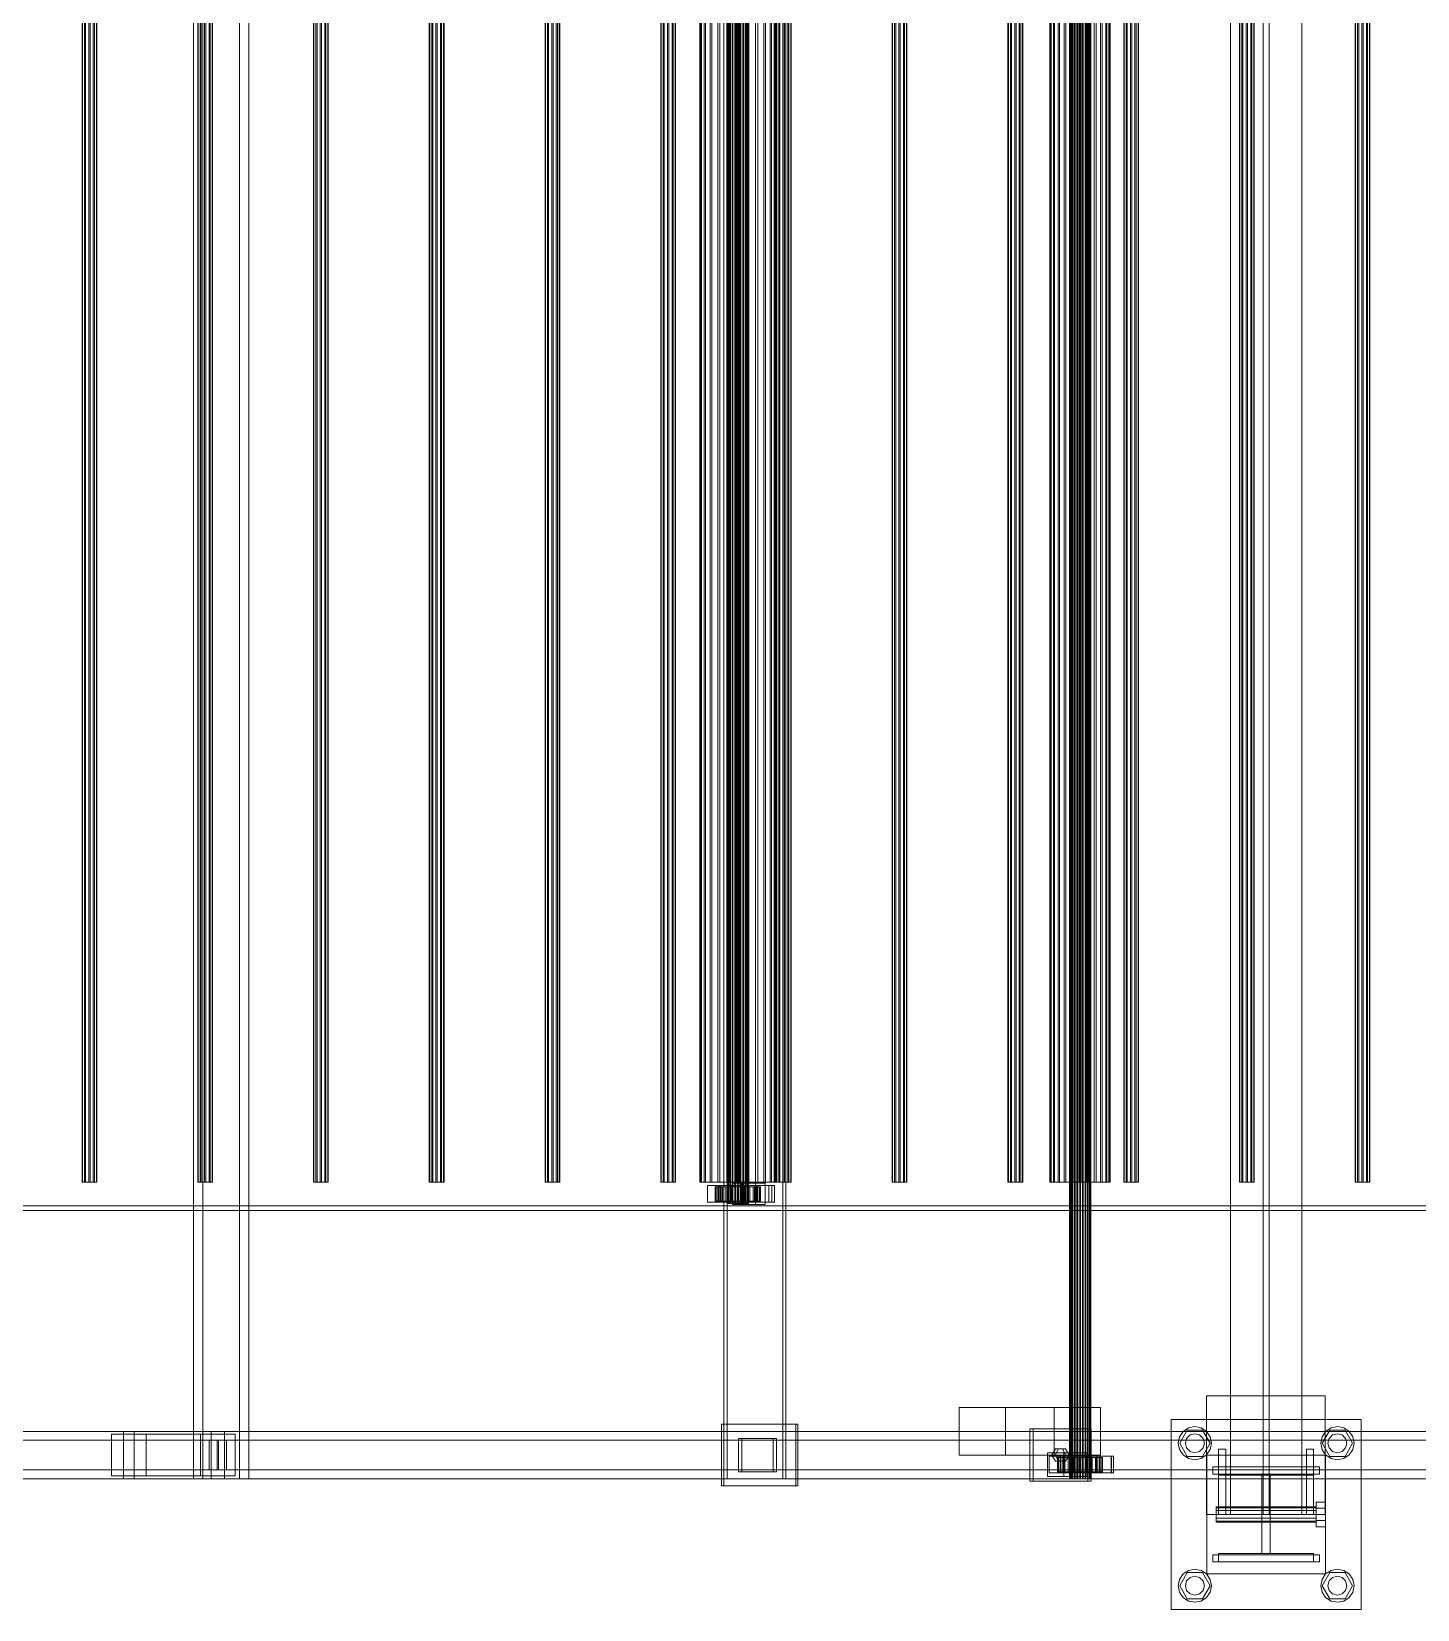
# Model space of a CAD drawing. Header units: millimetres. Extents: x -1970 to 59977, y -65068 to 6837.
# Drawn here: x 36721 to 37888, y -19610 to -18281 of the extents above; entities that cross this region are included whole.
import ezdxf

# ---------------------------------------------------------------- set-up
doc = ezdxf.new("R2010")
doc.units = ezdxf.units.MM
doc.layers.add('superior_C03', color=7, linetype='Continuous', lineweight=0)

msp = doc.modelspace()

# ---------------------------------------------------------------- linework, layer by layer
at = {"layer": 'superior_C03'}
for p, q in [((37730.943, -16470), (37730.943, -19530)), ((37758.443, -16470), (37758.443, -19530)), ((37763.443, -19530), (37763.443, -16470)), ((37790.943, -19530), (37790.943, -16470)), ((36857.705, -16500), (36857.705, -19500)), ((36865.565, -19500), (36865.565, -16500)), ((36896.684, -19500), (36896.684, -16500)), ((36904.544, -16500), (36904.544, -19500)), ((37304.403, -16500), (37304.403, -19500)), ((37307.098, -19500), (37307.098, -16500)), ((37353.905, -19500), (37353.905, -16500)), ((37356.6, -16500), (37356.6, -19500)), ((37595.304, -19500), (37595.304, -16500)), ((37595.528, -19500), (37595.528, -16500)), ((37595.693, -19500), (37595.693, -16500)), ((37596.35, -19500), (37596.35, -16500)), ((37596.668, -19500), (37596.668, -16500)), ((37597.714, -19500), (37597.714, -16500)), ((37598.163, -19500), (37598.163, -16500)), ((37599.526, -19500), (37599.526, -16500)), ((37600.076, -19500), (37600.076, -16500)), ((37601.664, -19500), (37601.664, -16500)), ((37602.277, -19500), (37602.277, -16500)), ((37603.981, -19500), (37603.981, -16500)), ((37604.616, -19500), (37604.616, -16500)), ((37606.32, -19500), (37606.32, -16500)), ((37606.933, -19500), (37606.933, -16500)), ((37608.521, -19500), (37608.521, -16500)), ((37609.071, -19500), (37609.071, -16500)), ((37610.434, -19500), (37610.434, -16500)), ((37610.883, -19500), (37610.883, -16500)), ((37611.929, -19500), (37611.929, -16500)), ((37612.247, -19500), (37612.247, -16500)), ((37612.904, -19500), (37612.904, -16500)), ((37613.069, -16500), (37613.069, -19500)), ((37613.293, -19500), (37613.293, -16500)), ((37307.134, -19268), (37307.134, -16732)), ((37307.358, -19268), (37307.358, -16732)), ((37307.523, -19268), (37307.523, -16732)), ((37308.18, -19268), (37308.18, -16732)), ((37308.498, -19268), (37308.498, -16732)), ((37309.544, -19268), (37309.544, -16732)), ((37309.993, -19268), (37309.993, -16732)), ((37311.356, -19268), (37311.356, -16732)), ((37311.906, -19268), (37311.906, -16732)), ((37313.494, -19268), (37313.494, -16732)), ((37314.107, -19268), (37314.107, -16732)), ((37315.811, -19268), (37315.811, -16732)), ((37316.446, -19268), (37316.446, -16732)), ((37318.15, -19268), (37318.15, -16732)), ((37318.763, -19268), (37318.763, -16732)), ((37320.351, -19268), (37320.351, -16732)), ((37320.901, -19268), (37320.901, -16732)), ((37322.264, -19268), (37322.264, -16732)), ((37322.713, -19268), (37322.713, -16732)), ((37323.759, -19268), (37323.759, -16732)), ((37324.077, -19268), (37324.077, -16732)), ((37324.734, -19268), (37324.734, -16732)), ((37324.899, -16732), (37324.899, -19268)), ((37325.123, -19268), (37325.123, -16732)), ((36764.03, -16750), (36764.03, -19250)), ((36764.373, -16750), (36764.373, -19250)), ((36766.05, -16750), (36766.05, -19250)), ((36766.949, -16750), (36766.949, -19250)), ((36769.662, -16750), (36769.662, -19250)), ((36770.773, -16750), (36770.773, -19250)), ((36773.486, -16750), (36773.486, -19250)), ((36774.385, -16750), (36774.385, -19250)), ((36776.062, -16750), (36776.062, -19250)), ((36776.405, -19250), (36776.405, -16750)), ((36861.475, -16750), (36861.475, -19250)), ((36861.819, -16750), (36861.819, -19250)), ((36863.495, -16750), (36863.495, -19250)), ((36864.395, -16750), (36864.395, -19250)), ((36867.107, -16750), (36867.107, -19250)), ((36868.219, -16750), (36868.219, -19250)), ((36870.932, -16750), (36870.932, -19250)), ((36871.831, -16750), (36871.831, -19250)), ((36873.507, -16750), (36873.507, -19250)), ((36873.851, -19250), (36873.851, -16750)), ((36958.921, -16750), (36958.921, -19250)), ((36959.265, -16750), (36959.265, -19250)), ((36960.941, -16750), (36960.941, -19250)), ((36961.84, -16750), (36961.84, -19250)), ((36964.553, -16750), (36964.553, -19250)), ((36965.665, -16750), (36965.665, -19250)), ((36968.377, -16750), (36968.377, -19250)), ((36969.277, -16750), (36969.277, -19250)), ((36970.953, -16750), (36970.953, -19250)), ((36971.297, -19250), (36971.297, -16750)), ((37056.367, -16750), (37056.367, -19250)), ((37056.71, -16750), (37056.71, -19250)), ((37058.387, -16750), (37058.387, -19250)), ((37059.286, -16750), (37059.286, -19250)), ((37061.999, -16750), (37061.999, -19250)), ((37063.11, -16750), (37063.11, -19250)), ((37065.823, -16750), (37065.823, -19250)), ((37066.722, -16750), (37066.722, -19250)), ((37068.399, -16750), (37068.399, -19250)), ((37068.742, -19250), (37068.742, -16750)), ((37153.812, -16750), (37153.812, -19250)), ((37154.156, -16750), (37154.156, -19250)), ((37155.832, -16750), (37155.832, -19250)), ((37156.732, -16750), (37156.732, -19250)), ((37159.444, -16750), (37159.444, -19250)), ((37160.556, -16750), (37160.556, -19250)), ((37163.268, -16750), (37163.268, -19250)), ((37164.168, -16750), (37164.168, -19250)), ((37165.844, -16750), (37165.844, -19250)), ((37166.188, -19250), (37166.188, -16750)), ((37251.258, -16750), (37251.258, -19250)), ((37251.601, -16750), (37251.601, -19250)), ((37253.278, -16750), (37253.278, -19250)), ((37254.177, -16750), (37254.177, -19250)), ((37256.89, -16750), (37256.89, -19250)), ((37258.002, -16750), (37258.002, -19250)), ((37260.714, -16750), (37260.714, -19250)), ((37261.614, -16750), (37261.614, -19250)), ((37263.29, -16750), (37263.29, -19250)), ((37263.634, -19250), (37263.634, -16750)), ((37284.148, -19250), (37284.148, -16750)), ((37284.946, -19250), (37284.946, -16750)), ((37285.53, -19250), (37285.53, -16750)), ((37287.868, -19250), (37287.868, -16750)), ((37288.998, -19250), (37288.998, -16750)), ((37292.717, -19250), (37292.717, -16750)), ((37294.314, -19250), (37294.314, -16750)), ((37299.161, -19250), (37299.161, -16750)), ((37301.116, -19250), (37301.116, -16750)), ((37306.761, -19250), (37306.761, -16750)), ((37308.942, -19250), (37308.942, -16750)), ((37314.999, -19250), (37314.999, -16750)), ((37317.258, -19250), (37317.258, -16750)), ((37323.315, -19250), (37323.315, -16750)), ((37325.496, -19250), (37325.496, -16750)), ((37331.141, -19250), (37331.141, -16750)), ((37333.096, -19250), (37333.096, -16750)), ((37337.943, -19250), (37337.943, -16750)), ((37339.54, -19250), (37339.54, -16750)), ((37343.26, -19250), (37343.26, -16750)), ((37344.389, -19250), (37344.389, -16750)), ((37346.727, -19250), (37346.727, -16750)), ((37347.311, -16750), (37347.311, -19250)), ((37348.109, -19250), (37348.109, -16750)), ((37348.704, -16750), (37348.704, -19250)), ((37349.047, -16750), (37349.047, -19250)), ((37350.724, -16750), (37350.724, -19250)), ((37351.623, -16750), (37351.623, -19250)), ((37354.336, -16750), (37354.336, -19250)), ((37355.447, -16750), (37355.447, -19250)), ((37358.16, -16750), (37358.16, -19250)), ((37359.059, -16750), (37359.059, -19250)), ((37360.736, -16750), (37360.736, -19250)), ((37361.079, -19250), (37361.079, -16750)), ((37446.149, -16750), (37446.149, -19250)), ((37446.493, -16750), (37446.493, -19250)), ((37448.169, -16750), (37448.169, -19250)), ((37449.069, -16750), (37449.069, -19250)), ((37451.781, -16750), (37451.781, -19250)), ((37452.893, -16750), (37452.893, -19250)), ((37455.605, -16750), (37455.605, -19250)), ((37456.505, -16750), (37456.505, -19250)), ((37458.181, -16750), (37458.181, -19250)), ((37458.525, -19250), (37458.525, -16750)), ((37543.595, -16750), (37543.595, -19250)), ((37543.938, -16750), (37543.938, -19250)), ((37545.615, -16750), (37545.615, -19250)), ((37546.514, -16750), (37546.514, -19250)), ((37549.227, -16750), (37549.227, -19250)), ((37550.339, -16750), (37550.339, -19250)), ((37553.051, -16750), (37553.051, -19250)), ((37553.951, -16750), (37553.951, -19250)), ((37555.627, -16750), (37555.627, -19250)), ((37555.97, -19250), (37555.97, -16750)), ((37578.914, -19250), (37578.914, -16750)), ((37579.547, -19250), (37579.547, -16750)), ((37580.011, -19250), (37580.011, -16750)), ((37581.867, -19250), (37581.867, -16750)), ((37582.763, -19250), (37582.763, -16750)), ((37585.716, -19250), (37585.716, -16750)), ((37586.983, -19250), (37586.983, -16750)), ((37590.83, -19250), (37590.83, -16750)), ((37592.383, -19250), (37592.383, -16750)), ((37596.863, -19250), (37596.863, -16750)), ((37598.594, -19250), (37598.594, -16750)), ((37603.402, -19250), (37603.402, -16750)), ((37605.195, -19250), (37605.195, -16750)), ((37610.003, -19250), (37610.003, -16750)), ((37611.734, -19250), (37611.734, -16750)), ((37616.215, -19250), (37616.215, -16750)), ((37617.767, -19250), (37617.767, -16750)), ((37621.614, -19250), (37621.614, -16750)), ((37622.882, -19250), (37622.882, -16750)), ((37625.834, -19250), (37625.834, -16750)), ((37626.73, -19250), (37626.73, -16750)), ((37628.586, -19250), (37628.586, -16750)), ((37629.05, -16750), (37629.05, -19250)), ((37629.683, -19250), (37629.683, -16750)), ((37641.041, -16750), (37641.041, -19250)), ((37641.384, -16750), (37641.384, -19250)), ((37643.061, -16750), (37643.061, -19250)), ((37643.96, -16750), (37643.96, -19250)), ((37646.672, -16750), (37646.672, -19250)), ((37647.784, -16750), (37647.784, -19250)), ((37650.497, -16750), (37650.497, -19250)), ((37651.396, -16750), (37651.396, -19250)), ((37653.073, -16750), (37653.073, -19250)), ((37653.416, -19250), (37653.416, -16750)), ((37738.486, -16750), (37738.486, -19250)), ((37738.83, -16750), (37738.83, -19250)), ((37740.506, -16750), (37740.506, -19250)), ((37741.406, -16750), (37741.406, -19250)), ((37744.118, -16750), (37744.118, -19250)), ((37745.23, -16750), (37745.23, -19250)), ((37747.942, -16750), (37747.942, -19250)), ((37748.842, -16750), (37748.842, -19250)), ((37750.518, -16750), (37750.518, -19250)), ((37750.862, -19250), (37750.862, -16750)), ((37835.932, -16750), (37835.932, -19250)), ((37836.275, -16750), (37836.275, -19250)), ((37837.952, -16750), (37837.952, -19250)), ((37838.851, -16750), (37838.851, -19250)), ((37841.564, -16750), (37841.564, -19250)), ((37842.676, -16750), (37842.676, -19250)), ((37845.388, -16750), (37845.388, -19250)), ((37846.287, -16750), (37846.287, -19250)), ((37847.964, -16750), (37847.964, -19250)), ((37848.307, -19250), (37848.307, -16750)), ((36764.373, -19250), (36764.03, -19250)), ((36764.03, -19250), (36766.05, -19250)), ((36766.949, -19250), (36764.373, -19250)), ((36766.05, -19250), (36769.662, -19250)), ((36770.773, -19250), (36766.949, -19250)), ((36769.662, -19250), (36773.486, -19250)), ((36774.385, -19250), (36770.773, -19250)), ((36773.486, -19250), (36776.062, -19250)), ((36776.405, -19250), (36774.385, -19250)), ((36776.062, -19250), (36776.405, -19250)), ((36861.819, -19250), (36861.475, -19250)), ((36861.475, -19250), (36863.495, -19250)), ((36864.395, -19250), (36861.819, -19250)), ((36863.495, -19250), (36867.107, -19250)), ((36868.219, -19250), (36864.395, -19250)), ((36867.107, -19250), (36870.932, -19250)), ((36871.831, -19250), (36868.219, -19250)), ((36870.932, -19250), (36873.507, -19250)), ((36873.851, -19250), (36871.831, -19250)), ((36873.507, -19250), (36873.851, -19250)), ((36959.265, -19250), (36958.921, -19250)), ((36958.921, -19250), (36960.941, -19250)), ((36961.84, -19250), (36959.265, -19250)), ((36960.941, -19250), (36964.553, -19250)), ((36965.665, -19250), (36961.84, -19250)), ((36964.553, -19250), (36968.377, -19250)), ((36969.277, -19250), (36965.665, -19250)), ((36968.377, -19250), (36970.953, -19250)), ((36971.297, -19250), (36969.277, -19250)), ((36970.953, -19250), (36971.297, -19250)), ((37056.71, -19250), (37056.367, -19250)), ((37056.367, -19250), (37058.387, -19250)), ((37059.286, -19250), (37056.71, -19250)), ((37058.387, -19250), (37061.999, -19250)), ((37063.11, -19250), (37059.286, -19250)), ((37061.999, -19250), (37065.823, -19250)), ((37066.722, -19250), (37063.11, -19250)), ((37065.823, -19250), (37068.399, -19250)), ((37068.742, -19250), (37066.722, -19250)), ((37068.399, -19250), (37068.742, -19250)), ((37154.156, -19250), (37153.812, -19250)), ((37153.812, -19250), (37155.832, -19250)), ((37156.732, -19250), (37154.156, -19250)), ((37155.832, -19250), (37159.444, -19250)), ((37160.556, -19250), (37156.732, -19250)), ((37159.444, -19250), (37163.268, -19250)), ((37164.168, -19250), (37160.556, -19250)), ((37163.268, -19250), (37165.844, -19250)), ((37166.188, -19250), (37164.168, -19250)), ((37165.844, -19250), (37166.188, -19250)), ((37251.601, -19250), (37251.258, -19250)), ((37251.258, -19250), (37253.278, -19250)), ((37254.177, -19250), (37251.601, -19250)), ((37253.278, -19250), (37256.89, -19250)), ((37258.002, -19250), (37254.177, -19250)), ((37256.89, -19250), (37260.714, -19250)), ((37261.614, -19250), (37258.002, -19250)), ((37260.714, -19250), (37263.29, -19250)), ((37263.634, -19250), (37261.614, -19250)), ((37263.29, -19250), (37263.634, -19250)), ((37284.946, -19250), (37284.148, -19250)), ((37284.148, -19250), (37285.53, -19250)), ((37287.868, -19250), (37284.946, -19250)), ((37285.53, -19250), (37288.998, -19250)), ((37292.717, -19250), (37287.868, -19250)), ((37288.998, -19250), (37294.314, -19250)), ((37300.244, -19253), (37290.5, -19253)), ((37290.5, -19253), (37290.5, -19267)), ((37301.279, -19253), (37290.5, -19253)), ((37299.161, -19250), (37292.717, -19250)), ((37294.314, -19250), (37301.116, -19250)), ((37297.961, -19254), (37297.14, -19254)), ((37297.14, -19254), (37307.134, -19254)), ((37297.14, -19266), (37297.14, -19254)), ((37297.14, -19254), (37297.614, -19254)), ((37297.614, -19254), (37307.358, -19254)), ((37297.614, -19266), (37297.614, -19254)), ((37297.614, -19254), (37299.349, -19254)), ((37344.681, -19253), (37297.907, -19253)), ((37297.907, -19253), (37297.907, -19267)), ((37300.153, -19253), (37297.907, -19253)), ((37300.019, -19254), (37297.961, -19254)), ((37297.961, -19254), (37307.523, -19254)), ((37297.961, -19266), (37297.961, -19254)), ((37306.761, -19250), (37299.161, -19250)), ((37299.349, -19254), (37308.18, -19254)), ((37299.349, -19266), (37299.349, -19254)), ((37299.349, -19254), (37302.228, -19254)), ((37303.176, -19254), (37300.019, -19254)), ((37300.019, -19254), (37308.498, -19254)), ((37300.019, -19266), (37300.019, -19254)), ((37300.153, -19267), (37300.153, -19253)), ((37300.153, -19253), (37346.926, -19253)), ((37300.244, -19267), (37300.244, -19253)), ((37300.244, -19253), (37311.024, -19253)), ((37301.116, -19250), (37308.942, -19250)), ((37301.279, -19267), (37301.279, -19253)), ((37301.279, -19253), (37311.024, -19253)), ((37302.228, -19254), (37309.544, -19254)), ((37302.228, -19266), (37302.228, -19254)), ((37302.228, -19254), (37306.054, -19254)), ((37307.215, -19254), (37303.176, -19254)), ((37303.176, -19254), (37309.993, -19254)), ((37303.176, -19266), (37303.176, -19254)), ((37306.054, -19254), (37311.356, -19254)), ((37306.054, -19266), (37306.054, -19254)), ((37306.054, -19254), (37310.566, -19254)), ((37314.999, -19250), (37306.761, -19250)), ((37307.134, -19254), (37307.523, -19254)), ((37307.134, -19254), (37307.134, -19266)), ((37307.358, -19254), (37307.134, -19254)), ((37311.862, -19254), (37307.215, -19254)), ((37307.215, -19254), (37311.906, -19254)), ((37307.215, -19266), (37307.215, -19254)), ((37307.358, -19254), (37307.358, -19266)), ((37308.18, -19254), (37307.358, -19254)), ((37307.523, -19254), (37308.498, -19254)), ((37307.523, -19254), (37307.523, -19266)), ((37308.18, -19254), (37308.18, -19266)), ((37309.544, -19254), (37308.18, -19254)), ((37308.498, -19254), (37309.993, -19254)), ((37308.498, -19254), (37308.498, -19266)), ((37308.942, -19250), (37317.258, -19250)), ((37309.544, -19254), (37309.544, -19266)), ((37311.356, -19254), (37309.544, -19254)), ((37309.993, -19254), (37311.906, -19254)), ((37309.993, -19254), (37309.993, -19266)), ((37310.566, -19254), (37313.494, -19254)), ((37310.566, -19266), (37310.566, -19254)), ((37310.566, -19254), (37315.458, -19254)), ((37311.024, -19253), (37311.024, -19267)), ((37311.356, -19254), (37311.356, -19266)), ((37313.494, -19254), (37311.356, -19254)), ((37331.038, -19251), (37311.549, -19251)), ((37311.549, -19251), (37311.549, -19269)), ((37319.634, -19251), (37311.549, -19251)), ((37316.799, -19254), (37311.862, -19254)), ((37311.862, -19254), (37314.107, -19254)), ((37311.862, -19266), (37311.862, -19254)), ((37311.906, -19254), (37314.107, -19254)), ((37311.906, -19254), (37311.906, -19266)), ((37313.494, -19254), (37313.494, -19266)), ((37315.811, -19254), (37313.494, -19254)), ((37314.107, -19254), (37316.446, -19254)), ((37314.107, -19254), (37314.107, -19266)), ((37323.315, -19250), (37314.999, -19250)), ((37315.458, -19254), (37315.811, -19254)), ((37315.458, -19266), (37315.458, -19254)), ((37315.458, -19254), (37320.395, -19254)), ((37315.811, -19254), (37315.811, -19266)), ((37318.15, -19254), (37315.811, -19254)), ((37316.799, -19254), (37316.446, -19254)), ((37316.446, -19254), (37318.763, -19254)), ((37316.446, -19254), (37316.446, -19266)), ((37321.691, -19254), (37316.799, -19254)), ((37316.799, -19266), (37316.799, -19254)), ((37317.258, -19250), (37325.496, -19250)), ((37320.395, -19254), (37318.15, -19254)), ((37318.15, -19254), (37318.15, -19266)), ((37320.351, -19254), (37318.15, -19254)), ((37321.691, -19254), (37318.763, -19254)), ((37318.763, -19254), (37320.901, -19254)), ((37318.763, -19254), (37318.763, -19266)), ((37319.634, -19269), (37319.634, -19251)), ((37319.634, -19251), (37339.123, -19251)), ((37325.042, -19254), (37320.351, -19254)), ((37320.351, -19254), (37320.351, -19266)), ((37322.264, -19254), (37320.351, -19254)), ((37320.395, -19266), (37320.395, -19254)), ((37320.395, -19254), (37325.042, -19254)), ((37326.203, -19254), (37320.901, -19254)), ((37320.901, -19254), (37322.713, -19254)), ((37320.901, -19254), (37320.901, -19266)), ((37331.427, -19253), (37321.682, -19253)), ((37321.682, -19253), (37321.682, -19267)), ((37332.462, -19253), (37321.682, -19253)), ((37326.203, -19254), (37321.691, -19254)), ((37321.691, -19266), (37321.691, -19254)), ((37329.081, -19254), (37322.264, -19254)), ((37322.264, -19254), (37322.264, -19266)), ((37323.759, -19254), (37322.264, -19254)), ((37330.029, -19254), (37322.713, -19254)), ((37322.713, -19254), (37324.077, -19254)), ((37322.713, -19254), (37322.713, -19266)), ((37331.141, -19250), (37323.315, -19250)), ((37332.238, -19254), (37323.759, -19254)), ((37323.759, -19254), (37323.759, -19266)), ((37324.734, -19254), (37323.759, -19254)), ((37332.908, -19254), (37324.077, -19254)), ((37324.077, -19254), (37324.899, -19254)), ((37324.077, -19254), (37324.077, -19266)), ((37334.296, -19254), (37324.734, -19254)), ((37324.734, -19254), (37324.734, -19266)), ((37325.123, -19254), (37324.734, -19254)), ((37324.899, -19254), (37334.643, -19254)), ((37324.899, -19266), (37324.899, -19254)), ((37324.899, -19254), (37325.123, -19254)), ((37325.042, -19266), (37325.042, -19254)), ((37325.042, -19254), (37329.081, -19254)), ((37335.117, -19254), (37325.123, -19254)), ((37325.123, -19254), (37325.123, -19266)), ((37325.496, -19250), (37333.096, -19250)), ((37330.029, -19254), (37326.203, -19254)), ((37326.203, -19266), (37326.203, -19254)), ((37329.081, -19266), (37329.081, -19254)), ((37329.081, -19254), (37332.238, -19254)), ((37332.908, -19254), (37330.029, -19254)), ((37330.029, -19266), (37330.029, -19254)), ((37331.038, -19269), (37331.038, -19251)), ((37331.038, -19251), (37339.123, -19251)), ((37337.943, -19250), (37331.141, -19250)), ((37331.427, -19267), (37331.427, -19253)), ((37331.427, -19253), (37342.207, -19253)), ((37332.238, -19266), (37332.238, -19254)), ((37332.238, -19254), (37334.296, -19254)), ((37332.462, -19267), (37332.462, -19253)), ((37332.462, -19253), (37342.207, -19253)), ((37334.643, -19254), (37332.908, -19254)), ((37332.908, -19266), (37332.908, -19254)), ((37333.096, -19250), (37339.54, -19250)), ((37334.296, -19266), (37334.296, -19254)), ((37334.296, -19254), (37335.117, -19254)), ((37334.643, -19254), (37334.643, -19266)), ((37335.117, -19254), (37334.643, -19254)), ((37335.117, -19266), (37335.117, -19254)), ((37343.26, -19250), (37337.943, -19250)), ((37339.123, -19251), (37339.123, -19269)), ((37339.54, -19250), (37344.389, -19250)), ((37342.207, -19253), (37342.207, -19267)), ((37346.727, -19250), (37343.26, -19250)), ((37344.389, -19250), (37347.311, -19250)), ((37344.681, -19267), (37344.681, -19253)), ((37344.681, -19253), (37346.926, -19253)), ((37348.109, -19250), (37346.727, -19250)), ((37346.926, -19253), (37346.926, -19267)), ((37347.311, -19250), (37348.109, -19250)), ((37349.047, -19250), (37348.704, -19250)), ((37348.704, -19250), (37350.724, -19250)), ((37351.623, -19250), (37349.047, -19250)), ((37350.724, -19250), (37354.336, -19250)), ((37355.447, -19250), (37351.623, -19250)), ((37354.336, -19250), (37358.16, -19250)), ((37359.059, -19250), (37355.447, -19250)), ((37358.16, -19250), (37360.736, -19250)), ((37361.079, -19250), (37359.059, -19250)), ((37360.736, -19250), (37361.079, -19250)), ((37446.493, -19250), (37446.149, -19250)), ((37446.149, -19250), (37448.169, -19250)), ((37449.069, -19250), (37446.493, -19250)), ((37448.169, -19250), (37451.781, -19250)), ((37452.893, -19250), (37449.069, -19250)), ((37451.781, -19250), (37455.605, -19250)), ((37456.505, -19250), (37452.893, -19250)), ((37455.605, -19250), (37458.181, -19250)), ((37458.525, -19250), (37456.505, -19250)), ((37458.181, -19250), (37458.525, -19250)), ((37543.938, -19250), (37543.595, -19250)), ((37543.595, -19250), (37545.615, -19250)), ((37546.514, -19250), (37543.938, -19250)), ((37545.615, -19250), (37549.227, -19250)), ((37550.339, -19250), (37546.514, -19250)), ((37549.227, -19250), (37553.051, -19250)), ((37553.951, -19250), (37550.339, -19250)), ((37553.051, -19250), (37555.627, -19250)), ((37555.97, -19250), (37553.951, -19250)), ((37555.627, -19250), (37555.97, -19250)), ((37579.547, -19250), (37578.914, -19250)), ((37578.914, -19250), (37580.011, -19250)), ((37581.867, -19250), (37579.547, -19250)), ((37580.011, -19250), (37582.763, -19250)), ((37585.716, -19250), (37581.867, -19250)), ((37582.763, -19250), (37586.983, -19250)), ((37590.83, -19250), (37585.716, -19250)), ((37586.983, -19250), (37592.383, -19250)), ((37596.863, -19250), (37590.83, -19250)), ((37592.383, -19250), (37598.594, -19250)), ((37603.402, -19250), (37596.863, -19250)), ((37598.594, -19250), (37605.195, -19250)), ((37610.003, -19250), (37603.402, -19250)), ((37605.195, -19250), (37611.734, -19250)), ((37616.215, -19250), (37610.003, -19250)), ((37611.734, -19250), (37617.767, -19250)), ((37621.614, -19250), (37616.215, -19250)), ((37617.767, -19250), (37622.882, -19250)), ((37625.834, -19250), (37621.614, -19250)), ((37622.882, -19250), (37626.73, -19250)), ((37628.586, -19250), (37625.834, -19250)), ((37626.73, -19250), (37629.05, -19250)), ((37629.683, -19250), (37628.586, -19250)), ((37629.05, -19250), (37629.683, -19250)), ((37641.384, -19250), (37641.041, -19250)), ((37641.041, -19250), (37643.061, -19250)), ((37643.96, -19250), (37641.384, -19250)), ((37643.061, -19250), (37646.672, -19250)), ((37647.784, -19250), (37643.96, -19250)), ((37646.672, -19250), (37650.497, -19250)), ((37651.396, -19250), (37647.784, -19250)), ((37650.497, -19250), (37653.073, -19250)), ((37653.416, -19250), (37651.396, -19250)), ((37653.073, -19250), (37653.416, -19250)), ((37738.83, -19250), (37738.486, -19250)), ((37738.486, -19250), (37740.506, -19250)), ((37741.406, -19250), (37738.83, -19250)), ((37740.506, -19250), (37744.118, -19250)), ((37745.23, -19250), (37741.406, -19250)), ((37744.118, -19250), (37747.942, -19250)), ((37748.842, -19250), (37745.23, -19250)), ((37747.942, -19250), (37750.518, -19250)), ((37750.862, -19250), (37748.842, -19250)), ((37750.518, -19250), (37750.862, -19250)), ((37836.275, -19250), (37835.932, -19250)), ((37835.932, -19250), (37837.952, -19250)), ((37838.851, -19250), (37836.275, -19250)), ((37837.952, -19250), (37841.564, -19250)), ((37842.676, -19250), (37838.851, -19250)), ((37841.564, -19250), (37845.388, -19250)), ((37846.287, -19250), (37842.676, -19250)), ((37845.388, -19250), (37847.964, -19250)), ((37848.307, -19250), (37846.287, -19250)), ((37847.964, -19250), (37848.307, -19250)), ((38691.362, -19270), (27582.557, -19270)), ((27583.456, -19270), (38692.26, -19270)), ((27611.752, -19270), (38720.557, -19270)), ((37290.5, -19267), (37300.244, -19267)), ((37290.5, -19267), (37301.279, -19267)), ((37307.134, -19266), (37297.14, -19266)), ((37297.14, -19266), (37297.961, -19266)), ((37297.614, -19266), (37297.14, -19266)), ((37307.358, -19266), (37297.614, -19266)), ((37299.349, -19266), (37297.614, -19266)), ((37297.907, -19267), (37344.681, -19267)), ((37297.907, -19267), (37300.153, -19267)), ((37307.523, -19266), (37297.961, -19266)), ((37297.961, -19266), (37300.019, -19266)), ((37308.18, -19266), (37299.349, -19266)), ((37302.228, -19266), (37299.349, -19266)), ((37308.498, -19266), (37300.019, -19266)), ((37300.019, -19266), (37303.176, -19266)), ((37346.926, -19267), (37300.153, -19267)), ((37311.024, -19267), (37300.244, -19267)), ((37311.024, -19267), (37301.279, -19267)), ((37309.544, -19266), (37302.228, -19266)), ((37306.054, -19266), (37302.228, -19266)), ((37309.993, -19266), (37303.176, -19266)), ((37303.176, -19266), (37307.215, -19266)), ((37311.356, -19266), (37306.054, -19266)), ((37310.566, -19266), (37306.054, -19266)), ((37307.523, -19266), (37307.134, -19266)), ((37307.134, -19266), (37307.358, -19266)), ((37307.358, -19268), (37307.134, -19268)), ((37307.134, -19268), (37307.523, -19268)), ((37311.906, -19266), (37307.215, -19266)), ((37307.215, -19266), (37311.862, -19266)), ((37307.358, -19266), (37308.18, -19266)), ((37308.18, -19268), (37307.358, -19268)), ((37308.498, -19266), (37307.523, -19266)), ((37307.523, -19268), (37308.498, -19268)), ((37308.18, -19266), (37309.544, -19266)), ((37309.544, -19268), (37308.18, -19268)), ((37309.993, -19266), (37308.498, -19266)), ((37308.498, -19268), (37309.993, -19268)), ((37309.544, -19266), (37311.356, -19266)), ((37311.356, -19268), (37309.544, -19268)), ((37311.906, -19266), (37309.993, -19266)), ((37309.993, -19268), (37311.906, -19268)), ((37313.494, -19266), (37310.566, -19266)), ((37315.458, -19266), (37310.566, -19266)), ((37311.356, -19266), (37313.494, -19266)), ((37313.494, -19268), (37311.356, -19268)), ((37311.549, -19269), (37331.038, -19269)), ((37319.634, -19269), (37311.549, -19269)), ((37314.107, -19266), (37311.862, -19266)), ((37311.862, -19266), (37316.799, -19266)), ((37314.107, -19266), (37311.906, -19266)), ((37311.906, -19268), (37314.107, -19268)), ((37313.494, -19266), (37315.811, -19266)), ((37315.811, -19268), (37313.494, -19268)), ((37316.446, -19266), (37314.107, -19266)), ((37314.107, -19268), (37316.446, -19268)), ((37315.811, -19266), (37315.458, -19266)), ((37320.395, -19266), (37315.458, -19266)), ((37315.811, -19266), (37318.15, -19266)), ((37318.15, -19268), (37315.811, -19268)), ((37318.763, -19266), (37316.446, -19266)), ((37316.446, -19266), (37316.799, -19266)), ((37316.446, -19268), (37318.763, -19268)), ((37316.799, -19266), (37321.691, -19266)), ((37318.15, -19266), (37320.395, -19266)), ((37318.15, -19266), (37320.351, -19266)), ((37320.351, -19268), (37318.15, -19268)), ((37320.901, -19266), (37318.763, -19266)), ((37318.763, -19266), (37321.691, -19266)), ((37318.763, -19268), (37320.901, -19268)), ((37339.123, -19269), (37319.634, -19269)), ((37320.351, -19266), (37325.042, -19266)), ((37320.351, -19266), (37322.264, -19266)), ((37322.264, -19268), (37320.351, -19268)), ((37325.042, -19266), (37320.395, -19266)), ((37322.713, -19266), (37320.901, -19266)), ((37320.901, -19266), (37326.203, -19266)), ((37320.901, -19268), (37322.713, -19268)), ((37321.682, -19267), (37331.427, -19267)), ((37321.682, -19267), (37332.462, -19267)), ((37321.691, -19266), (37326.203, -19266)), ((37322.264, -19266), (37329.081, -19266)), ((37322.264, -19266), (37323.759, -19266)), ((37323.759, -19268), (37322.264, -19268)), ((37324.077, -19266), (37322.713, -19266)), ((37322.713, -19266), (37330.029, -19266)), ((37322.713, -19268), (37324.077, -19268)), ((37323.759, -19266), (37332.238, -19266)), ((37323.759, -19266), (37324.734, -19266)), ((37324.734, -19268), (37323.759, -19268)), ((37324.899, -19266), (37324.077, -19266)), ((37324.077, -19266), (37332.908, -19266)), ((37324.077, -19268), (37324.899, -19268)), ((37324.734, -19266), (37334.296, -19266)), ((37324.734, -19266), (37325.123, -19266)), ((37325.123, -19268), (37324.734, -19268)), ((37334.643, -19266), (37324.899, -19266)), ((37325.123, -19266), (37324.899, -19266)), ((37324.899, -19268), (37325.123, -19268)), ((37329.081, -19266), (37325.042, -19266)), ((37325.123, -19266), (37335.117, -19266)), ((37326.203, -19266), (37330.029, -19266)), ((37332.238, -19266), (37329.081, -19266)), ((37330.029, -19266), (37332.908, -19266)), ((37339.123, -19269), (37331.038, -19269)), ((37342.207, -19267), (37331.427, -19267)), ((37334.296, -19266), (37332.238, -19266)), ((37342.207, -19267), (37332.462, -19267)), ((37332.908, -19266), (37334.643, -19266)), ((37335.117, -19266), (37334.296, -19266)), ((37334.643, -19266), (37335.117, -19266)), ((37346.926, -19267), (37344.681, -19267)), ((27582.557, -19274), (38691.362, -19274)), ((38720.557, -19274), (27611.752, -19274)), ((37541.503, -19440), (37502.525, -19440)), ((37502.525, -19440), (37502.525, -19480)), ((37582.474, -19440), (37502.525, -19440)), ((37541.503, -19480), (37541.503, -19440)), ((37541.503, -19440), (37621.452, -19440)), ((37582.474, -19480), (37582.474, -19440)), ((37582.474, -19440), (37621.452, -19440)), ((37621.452, -19440), (37621.452, -19480)), ((37710.718, -19530), (37710.718, -19430)), ((37710.718, -19430), (37810.718, -19430)), ((37810.718, -19430), (37810.718, -19530)), ((37364.828, -19454), (37302.463, -19454)), ((37302.463, -19454), (37302.463, -19506)), ((37304.259, -19454), (37302.463, -19454)), ((37304.259, -19506), (37304.259, -19454)), ((37304.259, -19454), (37366.625, -19454)), ((37364.828, -19506), (37364.828, -19454)), ((37364.828, -19454), (37366.625, -19454)), ((37366.625, -19454), (37366.625, -19506)), ((37680.943, -19610), (37680.943, -19450)), ((37680.943, -19450), (37840.943, -19450)), ((37695.585, -19457.066), (37700.943, -19456)), ((37700.943, -19456), (37706.3, -19457.066)), ((37815.585, -19457.066), (37820.943, -19456)), ((37820.943, -19456), (37826.3, -19457.066)), ((37840.943, -19450), (37840.943, -19610)), ((36798.817, -19460), (35629.469, -19460)), ((35633.287, -19467.5), (36877.643, -19467.5)), ((36878.991, -19467.5), (35634.635, -19467.5)), ((35638.453, -19460), (36807.8, -19460)), ((36872.703, -19460), (35703.355, -19460)), ((35714.584, -19460), (36883.932, -19460)), ((36817.926, -19462.5), (36788.692, -19462.5)), ((36788.692, -19462.5), (36788.692, -19497.5)), ((36863.7, -19462.5), (36788.692, -19462.5)), ((36798.817, -19460), (36798.817, -19500)), ((36807.8, -19460), (36798.817, -19460)), ((37968.165, -19460), (36798.817, -19460)), ((36807.8, -19500), (36807.8, -19460)), ((36807.8, -19460), (37977.148, -19460)), ((36817.926, -19497.5), (36817.926, -19462.5)), ((36817.926, -19462.5), (36892.934, -19462.5)), ((36863.7, -19497.5), (36863.7, -19462.5)), ((36863.7, -19462.5), (36892.934, -19462.5)), ((36871.153, -19467.5), (36885.482, -19467.5)), ((36871.153, -19492.5), (36871.153, -19467.5)), ((37965.492, -19467.5), (36871.153, -19467.5)), ((36872.703, -19460), (36872.703, -19500)), ((36883.932, -19460), (36872.703, -19460)), ((38042.051, -19460), (36872.703, -19460)), ((36877.643, -19492.5), (36877.643, -19467.5)), ((36877.643, -19467.5), (36878.991, -19467.5)), ((36878.991, -19467.5), (36878.991, -19492.5)), ((36883.932, -19500), (36883.932, -19460)), ((36883.932, -19460), (38053.279, -19460)), ((36885.482, -19467.5), (36885.482, -19492.5)), ((36885.482, -19467.5), (37979.821, -19467.5)), ((36892.934, -19462.5), (36892.934, -19497.5)), ((37346.017, -19466), (37316.783, -19466)), ((37316.783, -19466), (37316.783, -19494)), ((37319.478, -19466), (37316.783, -19466)), ((37319.478, -19494), (37319.478, -19466)), ((37319.478, -19466), (37348.711, -19466)), ((37346.017, -19494), (37346.017, -19466)), ((37346.017, -19466), (37348.711, -19466)), ((37348.711, -19466), (37348.711, -19494)), ((37610.829, -19458), (37562.106, -19458)), ((37562.106, -19458), (37562.106, -19502)), ((37564.801, -19458), (37562.106, -19458)), ((37564.801, -19502), (37564.801, -19458)), ((37564.801, -19458), (37613.524, -19458)), ((37610.829, -19502), (37610.829, -19458)), ((37610.829, -19458), (37613.524, -19458)), ((37613.524, -19458), (37613.524, -19502)), ((37686.943, -19470), (37688.008, -19464.642)), ((37688.008, -19464.642), (37691.043, -19460.101)), ((37688.143, -19470), (37694.543, -19458.915)), ((37691.043, -19460.101), (37695.585, -19457.066)), ((37692.943, -19470), (37694.014, -19466)), ((37694.014, -19466), (37696.943, -19463.072)), ((37694.543, -19458.915), (37707.343, -19458.915)), ((37696.943, -19463.072), (37700.943, -19462)), ((37700.943, -19462), (37704.943, -19463.072)), ((37704.943, -19463.072), (37707.871, -19466)), ((37706.3, -19457.066), (37710.842, -19460.101)), ((37707.343, -19458.915), (37713.743, -19470)), ((37707.871, -19466), (37708.943, -19470)), ((37710.842, -19460.101), (37713.877, -19464.642)), ((37713.877, -19464.642), (37714.943, -19470)), ((37806.943, -19470), (37808.008, -19464.642)), ((37808.008, -19464.642), (37811.043, -19460.101)), ((37808.143, -19470), (37814.543, -19458.915)), ((37811.043, -19460.101), (37815.585, -19457.066)), ((37812.943, -19470), (37814.014, -19466)), ((37814.014, -19466), (37816.943, -19463.072)), ((37814.543, -19458.915), (37827.343, -19458.915)), ((37816.943, -19463.072), (37820.943, -19462)), ((37820.943, -19462), (37824.943, -19463.072)), ((37824.943, -19463.072), (37827.871, -19466)), ((37826.3, -19457.066), (37830.842, -19460.101)), ((37827.343, -19458.915), (37833.743, -19470)), ((37827.871, -19466), (37828.943, -19470)), ((37830.842, -19460.101), (37833.877, -19464.642)), ((37833.877, -19464.642), (37834.943, -19470)), ((37502.525, -19480), (37541.503, -19480)), ((37502.525, -19480), (37582.474, -19480)), ((37621.452, -19480), (37541.503, -19480)), ((37596.212, -19478), (37576.723, -19478)), ((37576.723, -19478), (37576.723, -19498)), ((37590.736, -19478), (37576.723, -19478)), ((37589.838, -19481), (37578.144, -19481)), ((37578.144, -19481), (37578.144, -19495)), ((37587.577, -19481), (37578.144, -19481)), ((37580.62, -19480), (37583.544, -19474.804)), ((37583.544, -19485.196), (37580.62, -19480)), ((37580.62, -19480), (37583.315, -19480)), ((37621.452, -19480), (37582.474, -19480)), ((37586.239, -19474.804), (37583.315, -19480)), ((37583.315, -19480), (37586.239, -19485.196)), ((37583.544, -19474.804), (37589.391, -19474.804)), ((37586.239, -19474.804), (37583.544, -19474.804)), ((37586.131, -19482), (37585.31, -19482)), ((37585.31, -19482), (37595.304, -19482)), ((37585.31, -19494), (37585.31, -19482)), ((37585.31, -19482), (37585.784, -19482)), ((37585.784, -19482), (37595.528, -19482)), ((37585.784, -19494), (37585.784, -19482)), ((37585.784, -19482), (37587.519, -19482)), ((37630.753, -19481), (37585.928, -19481)), ((37585.928, -19481), (37585.928, -19495)), ((37587.725, -19481), (37585.928, -19481)), ((37588.19, -19482), (37586.131, -19482)), ((37586.131, -19482), (37595.693, -19482)), ((37586.131, -19494), (37586.131, -19482)), ((37592.086, -19474.804), (37586.239, -19474.804)), ((37587.519, -19482), (37596.35, -19482)), ((37587.519, -19494), (37587.519, -19482)), ((37587.519, -19482), (37590.398, -19482)), ((37587.577, -19495), (37587.577, -19481)), ((37587.577, -19481), (37599.27, -19481)), ((37587.725, -19495), (37587.725, -19481)), ((37587.725, -19481), (37632.55, -19481)), ((37591.346, -19482), (37588.19, -19482)), ((37588.19, -19482), (37596.668, -19482)), ((37588.19, -19494), (37588.19, -19482)), ((37589.391, -19474.804), (37592.314, -19480)), ((37592.086, -19474.804), (37589.391, -19474.804)), ((37592.314, -19480), (37589.391, -19485.196)), ((37589.838, -19495), (37589.838, -19481)), ((37589.838, -19481), (37599.27, -19481)), ((37590.398, -19482), (37597.714, -19482)), ((37590.398, -19494), (37590.398, -19482)), ((37590.398, -19482), (37594.224, -19482)), ((37590.736, -19498), (37590.736, -19478)), ((37590.736, -19478), (37610.225, -19478)), ((37595.385, -19482), (37591.346, -19482)), ((37591.346, -19482), (37598.163, -19482)), ((37591.346, -19494), (37591.346, -19482)), ((37595.009, -19480), (37592.086, -19474.804)), ((37592.086, -19485.196), (37595.009, -19480)), ((37595.009, -19480), (37592.314, -19480)), ((37594.224, -19482), (37599.526, -19482)), ((37594.224, -19494), (37594.224, -19482)), ((37594.224, -19482), (37598.737, -19482)), ((37595.304, -19482), (37595.693, -19482)), ((37595.304, -19482), (37595.304, -19494)), ((37595.528, -19482), (37595.304, -19482)), ((37600.032, -19482), (37595.385, -19482)), ((37595.385, -19482), (37600.076, -19482)), ((37595.385, -19494), (37595.385, -19482)), ((37595.528, -19482), (37595.528, -19494)), ((37596.35, -19482), (37595.528, -19482)), ((37595.693, -19482), (37596.668, -19482)), ((37595.693, -19482), (37595.693, -19494)), ((37596.212, -19498), (37596.212, -19478)), ((37596.212, -19478), (37610.225, -19478)), ((37596.35, -19482), (37596.35, -19494)), ((37597.714, -19482), (37596.35, -19482)), ((37596.668, -19482), (37598.163, -19482)), ((37596.668, -19482), (37596.668, -19494)), ((37597.714, -19482), (37597.714, -19494)), ((37599.526, -19482), (37597.714, -19482)), ((37598.163, -19482), (37600.076, -19482)), ((37598.163, -19482), (37598.163, -19494)), ((37598.737, -19482), (37601.664, -19482)), ((37598.737, -19494), (37598.737, -19482)), ((37598.737, -19482), (37603.628, -19482)), ((37599.27, -19481), (37599.27, -19495)), ((37599.526, -19482), (37599.526, -19494)), ((37601.664, -19482), (37599.526, -19482)), ((37604.969, -19482), (37600.032, -19482)), ((37600.032, -19482), (37602.277, -19482)), ((37600.032, -19494), (37600.032, -19482)), ((37600.076, -19482), (37602.277, -19482)), ((37600.076, -19482), (37600.076, -19494)), ((37601.664, -19482), (37601.664, -19494)), ((37603.981, -19482), (37601.664, -19482)), ((37602.277, -19482), (37604.616, -19482)), ((37602.277, -19482), (37602.277, -19494)), ((37603.628, -19482), (37603.981, -19482)), ((37603.628, -19494), (37603.628, -19482)), ((37603.628, -19482), (37608.566, -19482)), ((37603.981, -19482), (37603.981, -19494)), ((37606.32, -19482), (37603.981, -19482)), ((37604.969, -19482), (37604.616, -19482)), ((37604.616, -19482), (37606.933, -19482)), ((37604.616, -19482), (37604.616, -19494)), ((37609.861, -19482), (37604.969, -19482)), ((37604.969, -19494), (37604.969, -19482)), ((37608.566, -19482), (37606.32, -19482)), ((37606.32, -19482), (37606.32, -19494)), ((37608.521, -19482), (37606.32, -19482)), ((37609.861, -19482), (37606.933, -19482)), ((37606.933, -19482), (37609.071, -19482)), ((37606.933, -19482), (37606.933, -19494)), ((37613.212, -19482), (37608.521, -19482)), ((37608.521, -19482), (37608.521, -19494)), ((37610.434, -19482), (37608.521, -19482)), ((37608.566, -19494), (37608.566, -19482)), ((37608.566, -19482), (37613.212, -19482)), ((37614.373, -19482), (37609.071, -19482)), ((37609.071, -19482), (37610.883, -19482)), ((37609.071, -19482), (37609.071, -19494)), ((37621.021, -19481), (37609.327, -19481)), ((37609.327, -19481), (37609.327, -19495)), ((37618.759, -19481), (37609.327, -19481)), ((37614.373, -19482), (37609.861, -19482)), ((37609.861, -19494), (37609.861, -19482)), ((37610.225, -19478), (37610.225, -19498)), ((37617.251, -19482), (37610.434, -19482)), ((37610.434, -19482), (37610.434, -19494)), ((37611.929, -19482), (37610.434, -19482)), ((37618.199, -19482), (37610.883, -19482)), ((37610.883, -19482), (37612.247, -19482)), ((37610.883, -19482), (37610.883, -19494)), ((37620.408, -19482), (37611.929, -19482)), ((37611.929, -19482), (37611.929, -19494)), ((37612.904, -19482), (37611.929, -19482)), ((37621.078, -19482), (37612.247, -19482)), ((37612.247, -19482), (37613.069, -19482)), ((37612.247, -19482), (37612.247, -19494)), ((37622.466, -19482), (37612.904, -19482)), ((37612.904, -19482), (37612.904, -19494)), ((37613.293, -19482), (37612.904, -19482)), ((37613.069, -19482), (37622.813, -19482)), ((37613.069, -19494), (37613.069, -19482)), ((37613.069, -19482), (37613.293, -19482)), ((37613.212, -19494), (37613.212, -19482)), ((37613.212, -19482), (37617.251, -19482)), ((37623.287, -19482), (37613.293, -19482)), ((37613.293, -19482), (37613.293, -19494)), ((37618.199, -19482), (37614.373, -19482)), ((37614.373, -19494), (37614.373, -19482)), ((37617.251, -19494), (37617.251, -19482)), ((37617.251, -19482), (37620.408, -19482)), ((37621.078, -19482), (37618.199, -19482)), ((37618.199, -19494), (37618.199, -19482)), ((37618.759, -19495), (37618.759, -19481)), ((37618.759, -19481), (37630.453, -19481)), ((37620.408, -19494), (37620.408, -19482)), ((37620.408, -19482), (37622.466, -19482)), ((37621.021, -19495), (37621.021, -19481)), ((37621.021, -19481), (37630.453, -19481)), ((37622.813, -19482), (37621.078, -19482)), ((37621.078, -19494), (37621.078, -19482)), ((37622.466, -19494), (37622.466, -19482)), ((37622.466, -19482), (37623.287, -19482)), ((37622.813, -19482), (37622.813, -19494)), ((37623.287, -19482), (37622.813, -19482)), ((37623.287, -19494), (37623.287, -19482)), ((37630.453, -19481), (37630.453, -19495)), ((37630.753, -19495), (37630.753, -19481)), ((37630.753, -19481), (37632.55, -19481)), ((37632.55, -19481), (37632.55, -19495)), ((37688.008, -19475.358), (37686.943, -19470)), ((37691.043, -19479.899), (37688.008, -19475.358)), ((37694.543, -19481.085), (37688.143, -19470)), ((37695.585, -19482.934), (37691.043, -19479.899)), ((37694.014, -19474), (37692.943, -19470)), ((37696.943, -19476.928), (37694.014, -19474)), ((37707.343, -19481.085), (37694.543, -19481.085)), ((37700.943, -19484), (37695.585, -19482.934)), ((37700.943, -19478), (37696.943, -19476.928)), ((37704.943, -19476.928), (37700.943, -19478)), ((37706.3, -19482.934), (37700.943, -19484)), ((37707.871, -19474), (37704.943, -19476.928)), ((37710.842, -19479.899), (37706.3, -19482.934)), ((37713.743, -19470), (37707.343, -19481.085)), ((37708.943, -19470), (37707.871, -19474)), ((37713.877, -19475.358), (37710.842, -19479.899)), ((37710.943, -19580), (37710.943, -19480)), ((37710.943, -19480), (37810.943, -19480)), ((37714.943, -19470), (37713.877, -19475.358)), ((37720.943, -19530), (37720.943, -19475)), ((37720.943, -19475), (37726.943, -19475)), ((37726.943, -19530), (37726.943, -19475)), ((37794.943, -19530), (37794.943, -19475)), ((37794.943, -19475), (37800.943, -19475)), ((37800.943, -19530), (37800.943, -19475)), ((37808.008, -19475.358), (37806.943, -19470)), ((37811.043, -19479.899), (37808.008, -19475.358)), ((37814.543, -19481.085), (37808.143, -19470)), ((37810.943, -19480), (37810.943, -19580)), ((37815.585, -19482.934), (37811.043, -19479.899)), ((37814.014, -19474), (37812.943, -19470)), ((37816.943, -19476.928), (37814.014, -19474)), ((37827.343, -19481.085), (37814.543, -19481.085)), ((37820.943, -19484), (37815.585, -19482.934)), ((37820.943, -19478), (37816.943, -19476.928)), ((37824.943, -19476.928), (37820.943, -19478)), ((37826.3, -19482.934), (37820.943, -19484)), ((37827.871, -19474), (37824.943, -19476.928)), ((37830.842, -19479.899), (37826.3, -19482.934)), ((37833.743, -19470), (37827.343, -19481.085)), ((37828.943, -19470), (37827.871, -19474)), ((37833.877, -19475.358), (37830.842, -19479.899)), ((37834.943, -19470), (37833.877, -19475.358)), ((35633.287, -19492.5), (36877.643, -19492.5)), ((35634.635, -19492.5), (36878.991, -19492.5)), ((36885.482, -19492.5), (36871.153, -19492.5)), ((36871.153, -19492.5), (37965.492, -19492.5)), ((36878.991, -19492.5), (36877.643, -19492.5)), ((36885.482, -19492.5), (37979.821, -19492.5)), ((37316.783, -19494), (37346.017, -19494)), ((37316.783, -19494), (37319.478, -19494)), ((37348.711, -19494), (37319.478, -19494)), ((37348.711, -19494), (37346.017, -19494)), ((37578.144, -19495), (37589.838, -19495)), ((37578.144, -19495), (37587.577, -19495)), ((37589.391, -19485.196), (37583.544, -19485.196)), ((37586.239, -19485.196), (37583.544, -19485.196)), ((37595.304, -19494), (37585.31, -19494)), ((37585.31, -19494), (37586.131, -19494)), ((37585.784, -19494), (37585.31, -19494)), ((37595.528, -19494), (37585.784, -19494)), ((37587.519, -19494), (37585.784, -19494)), ((37585.928, -19495), (37630.753, -19495)), ((37585.928, -19495), (37587.725, -19495)), ((37595.693, -19494), (37586.131, -19494)), ((37586.131, -19494), (37588.19, -19494)), ((37586.239, -19485.196), (37592.086, -19485.196)), ((37596.35, -19494), (37587.519, -19494)), ((37590.398, -19494), (37587.519, -19494)), ((37599.27, -19495), (37587.577, -19495)), ((37632.55, -19495), (37587.725, -19495)), ((37596.668, -19494), (37588.19, -19494)), ((37588.19, -19494), (37591.346, -19494)), ((37592.086, -19485.196), (37589.391, -19485.196)), ((37599.27, -19495), (37589.838, -19495)), ((37597.714, -19494), (37590.398, -19494)), ((37594.224, -19494), (37590.398, -19494)), ((37598.163, -19494), (37591.346, -19494)), ((37591.346, -19494), (37595.385, -19494)), ((37599.526, -19494), (37594.224, -19494)), ((37598.737, -19494), (37594.224, -19494)), ((37595.693, -19494), (37595.304, -19494)), ((37595.304, -19494), (37595.528, -19494)), ((37600.076, -19494), (37595.385, -19494)), ((37595.385, -19494), (37600.032, -19494)), ((37595.528, -19494), (37596.35, -19494)), ((37596.668, -19494), (37595.693, -19494)), ((37596.35, -19494), (37597.714, -19494)), ((37598.163, -19494), (37596.668, -19494)), ((37597.714, -19494), (37599.526, -19494)), ((37600.076, -19494), (37598.163, -19494)), ((37601.664, -19494), (37598.737, -19494)), ((37603.628, -19494), (37598.737, -19494)), ((37599.526, -19494), (37601.664, -19494)), ((37602.277, -19494), (37600.032, -19494)), ((37600.032, -19494), (37604.969, -19494)), ((37602.277, -19494), (37600.076, -19494)), ((37601.664, -19494), (37603.981, -19494)), ((37604.616, -19494), (37602.277, -19494)), ((37603.981, -19494), (37603.628, -19494)), ((37608.566, -19494), (37603.628, -19494)), ((37603.981, -19494), (37606.32, -19494)), ((37606.933, -19494), (37604.616, -19494)), ((37604.616, -19494), (37604.969, -19494)), ((37604.969, -19494), (37609.861, -19494)), ((37606.32, -19494), (37608.566, -19494)), ((37606.32, -19494), (37608.521, -19494)), ((37609.071, -19494), (37606.933, -19494)), ((37606.933, -19494), (37609.861, -19494)), ((37608.521, -19494), (37613.212, -19494)), ((37608.521, -19494), (37610.434, -19494)), ((37613.212, -19494), (37608.566, -19494)), ((37610.883, -19494), (37609.071, -19494)), ((37609.071, -19494), (37614.373, -19494)), ((37609.327, -19495), (37621.021, -19495)), ((37609.327, -19495), (37618.759, -19495)), ((37609.861, -19494), (37614.373, -19494)), ((37610.434, -19494), (37617.251, -19494)), ((37610.434, -19494), (37611.929, -19494)), ((37612.247, -19494), (37610.883, -19494)), ((37610.883, -19494), (37618.199, -19494)), ((37611.929, -19494), (37620.408, -19494)), ((37611.929, -19494), (37612.904, -19494)), ((37613.069, -19494), (37612.247, -19494)), ((37612.247, -19494), (37621.078, -19494)), ((37612.904, -19494), (37622.466, -19494)), ((37612.904, -19494), (37613.293, -19494)), ((37622.813, -19494), (37613.069, -19494)), ((37613.293, -19494), (37613.069, -19494)), ((37617.251, -19494), (37613.212, -19494)), ((37613.293, -19494), (37623.287, -19494)), ((37614.373, -19494), (37618.199, -19494)), ((37620.408, -19494), (37617.251, -19494)), ((37618.199, -19494), (37621.078, -19494)), ((37630.453, -19495), (37618.759, -19495)), ((37622.466, -19494), (37620.408, -19494)), ((37630.453, -19495), (37621.021, -19495)), ((37621.078, -19494), (37622.813, -19494)), ((37623.287, -19494), (37622.466, -19494)), ((37622.813, -19494), (37623.287, -19494)), ((37632.55, -19495), (37630.753, -19495)), ((37715.943, -19490), (37805.943, -19490)), ((37715.943, -19496), (37715.943, -19490)), ((37715.943, -19496), (37805.943, -19496)), ((37720.943, -19497), (37720.943, -19490)), ((37720.943, -19490), (37800.943, -19490)), ((37800.943, -19490), (37800.943, -19497)), ((37805.943, -19496), (37805.943, -19490)), ((27582.557, -19500), (38691.362, -19500)), ((38692.26, -19500), (27583.456, -19500)), ((35629.469, -19500), (36798.817, -19500)), ((35638.453, -19500), (36807.8, -19500)), ((35703.355, -19500), (36872.703, -19500)), ((35714.584, -19500), (36883.932, -19500)), ((36788.692, -19497.5), (36817.926, -19497.5)), ((36863.7, -19497.5), (36788.692, -19497.5)), ((36798.817, -19500), (36807.8, -19500)), ((36798.817, -19500), (37968.165, -19500)), ((36807.8, -19500), (37977.148, -19500)), ((36892.934, -19497.5), (36817.926, -19497.5)), ((36857.705, -19500), (36896.684, -19500)), ((36857.705, -19500), (36865.565, -19500)), ((36892.934, -19497.5), (36863.7, -19497.5)), ((36904.544, -19500), (36865.565, -19500)), ((36872.703, -19500), (36883.932, -19500)), ((36872.703, -19500), (38042.051, -19500)), ((36883.932, -19500), (38053.279, -19500)), ((36904.544, -19500), (36896.684, -19500)), ((37302.463, -19506), (37364.828, -19506)), ((37302.463, -19506), (37304.259, -19506)), ((37366.625, -19506), (37304.259, -19506)), ((37304.403, -19500), (37353.905, -19500)), ((37304.403, -19500), (37307.098, -19500)), ((37356.6, -19500), (37307.098, -19500)), ((37356.6, -19500), (37353.905, -19500)), ((37366.625, -19506), (37364.828, -19506)), ((37562.106, -19502), (37610.829, -19502)), ((37562.106, -19502), (37564.801, -19502)), ((37613.524, -19502), (37564.801, -19502)), ((37576.723, -19498), (37596.212, -19498)), ((37576.723, -19498), (37590.736, -19498)), ((37610.225, -19498), (37590.736, -19498)), ((37595.528, -19500), (37595.304, -19500)), ((37595.304, -19500), (37595.693, -19500)), ((37596.35, -19500), (37595.528, -19500)), ((37595.693, -19500), (37596.668, -19500)), ((37610.225, -19498), (37596.212, -19498)), ((37597.714, -19500), (37596.35, -19500)), ((37596.668, -19500), (37598.163, -19500)), ((37599.526, -19500), (37597.714, -19500)), ((37598.163, -19500), (37600.076, -19500)), ((37601.664, -19500), (37599.526, -19500)), ((37600.076, -19500), (37602.277, -19500)), ((37603.981, -19500), (37601.664, -19500)), ((37602.277, -19500), (37604.616, -19500)), ((37606.32, -19500), (37603.981, -19500)), ((37604.616, -19500), (37606.933, -19500)), ((37608.521, -19500), (37606.32, -19500)), ((37606.933, -19500), (37609.071, -19500)), ((37610.434, -19500), (37608.521, -19500)), ((37609.071, -19500), (37610.883, -19500)), ((37611.929, -19500), (37610.434, -19500)), ((37613.524, -19502), (37610.829, -19502)), ((37610.883, -19500), (37612.247, -19500)), ((37612.904, -19500), (37611.929, -19500)), ((37612.247, -19500), (37613.069, -19500)), ((37613.293, -19500), (37612.904, -19500)), ((37613.069, -19500), (37613.293, -19500)), ((37800.943, -19497), (37720.943, -19497)), ((37757.443, -19563), (37757.443, -19497)), ((37757.443, -19497), (37764.443, -19497)), ((37764.443, -19497), (37764.443, -19563)), ((37802.943, -19524.8), (37802.943, -19519.6)), ((37810.943, -19519.6), (37802.943, -19519.6)), ((37810.943, -19519.6), (37810.943, -19524.8)), ((37810.718, -19530), (37710.718, -19530)), ((37718.943, -19524.457), (37718.943, -19523.6)), ((37802.943, -19523.6), (37718.943, -19523.6)), ((37718.943, -19524.457), (37718.943, -19526.8)), ((37718.943, -19524.457), (37802.943, -19524.457)), ((37718.943, -19526.8), (37718.943, -19530)), ((37718.943, -19526.8), (37802.943, -19526.8)), ((37718.943, -19530), (37718.943, -19533.2)), ((37718.943, -19530), (37802.943, -19530)), ((37718.943, -19533.2), (37718.943, -19535.543)), ((37718.943, -19533.2), (37802.943, -19533.2)), ((37718.943, -19535.543), (37718.943, -19536.4)), ((37718.943, -19535.543), (37802.943, -19535.543)), ((37720.943, -19530), (37726.943, -19530)), ((37790.943, -19530), (37730.943, -19530)), ((37763.443, -19530), (37758.443, -19530)), ((37794.943, -19530), (37800.943, -19530)), ((37802.943, -19523.6), (37802.943, -19524.457)), ((37802.943, -19524.457), (37802.943, -19526.8)), ((37802.943, -19524.8), (37802.943, -19535.2)), ((37802.943, -19524.8), (37810.943, -19524.8)), ((37802.943, -19526.8), (37802.943, -19530)), ((37802.943, -19530), (37802.943, -19533.2)), ((37802.943, -19533.2), (37802.943, -19535.543)), ((37802.943, -19535.2), (37802.943, -19540.4)), ((37802.943, -19535.2), (37810.943, -19535.2)), ((37802.943, -19535.543), (37802.943, -19536.4)), ((37810.943, -19524.8), (37810.943, -19535.2)), ((37810.943, -19535.2), (37810.943, -19540.4)), ((37718.943, -19536.4), (37802.943, -19536.4)), ((37802.943, -19540.4), (37810.943, -19540.4)), ((37695.585, -19577.066), (37700.943, -19576)), ((37700.943, -19576), (37706.3, -19577.066)), ((37715.943, -19564), (37805.943, -19564)), ((37715.943, -19570), (37715.943, -19564)), ((37715.943, -19570), (37805.943, -19570)), ((37720.943, -19570), (37720.943, -19563)), ((37720.943, -19563), (37800.943, -19563)), ((37800.943, -19570), (37720.943, -19570)), ((37764.443, -19563), (37757.443, -19563)), ((37800.943, -19563), (37800.943, -19570)), ((37805.943, -19570), (37805.943, -19564)), ((37815.585, -19577.066), (37820.943, -19576)), ((37820.943, -19576), (37826.3, -19577.066)), ((37686.943, -19590), (37688.008, -19584.642)), ((37688.008, -19584.642), (37691.043, -19580.101)), ((37688.143, -19590), (37694.543, -19578.915)), ((37691.043, -19580.101), (37695.585, -19577.066)), ((37692.943, -19590), (37694.014, -19586)), ((37694.014, -19586), (37696.943, -19583.072)), ((37694.543, -19578.915), (37707.343, -19578.915)), ((37696.943, -19583.072), (37700.943, -19582)), ((37700.943, -19582), (37704.943, -19583.072)), ((37704.943, -19583.072), (37707.871, -19586)), ((37706.3, -19577.066), (37710.842, -19580.101)), ((37707.343, -19578.915), (37713.743, -19590)), ((37707.871, -19586), (37708.943, -19590)), ((37710.842, -19580.101), (37713.877, -19584.642)), ((37810.943, -19580), (37710.943, -19580)), ((37713.877, -19584.642), (37714.943, -19590)), ((37806.943, -19590), (37808.008, -19584.642)), ((37808.008, -19584.642), (37811.043, -19580.101)), ((37808.143, -19590), (37814.543, -19578.915)), ((37811.043, -19580.101), (37815.585, -19577.066)), ((37812.943, -19590), (37814.014, -19586)), ((37814.014, -19586), (37816.943, -19583.072)), ((37814.543, -19578.915), (37827.343, -19578.915)), ((37816.943, -19583.072), (37820.943, -19582)), ((37820.943, -19582), (37824.943, -19583.072)), ((37824.943, -19583.072), (37827.871, -19586)), ((37826.3, -19577.066), (37830.842, -19580.101)), ((37827.343, -19578.915), (37833.743, -19590)), ((37827.871, -19586), (37828.943, -19590)), ((37830.842, -19580.101), (37833.877, -19584.642)), ((37833.877, -19584.642), (37834.943, -19590)), ((37688.008, -19595.358), (37686.943, -19590)), ((37691.043, -19599.899), (37688.008, -19595.358)), ((37694.543, -19601.085), (37688.143, -19590)), ((37695.585, -19602.934), (37691.043, -19599.899)), ((37694.014, -19594), (37692.943, -19590)), ((37696.943, -19596.928), (37694.014, -19594)), ((37707.343, -19601.085), (37694.543, -19601.085)), ((37700.943, -19598), (37696.943, -19596.928)), ((37704.943, -19596.928), (37700.943, -19598)), ((37707.871, -19594), (37704.943, -19596.928)), ((37710.842, -19599.899), (37706.3, -19602.934)), ((37713.743, -19590), (37707.343, -19601.085)), ((37708.943, -19590), (37707.871, -19594)), ((37713.877, -19595.358), (37710.842, -19599.899)), ((37714.943, -19590), (37713.877, -19595.358)), ((37808.008, -19595.358), (37806.943, -19590)), ((37811.043, -19599.899), (37808.008, -19595.358)), ((37814.543, -19601.085), (37808.143, -19590)), ((37815.585, -19602.934), (37811.043, -19599.899)), ((37814.014, -19594), (37812.943, -19590)), ((37816.943, -19596.928), (37814.014, -19594)), ((37827.343, -19601.085), (37814.543, -19601.085)), ((37820.943, -19598), (37816.943, -19596.928)), ((37824.943, -19596.928), (37820.943, -19598)), ((37827.871, -19594), (37824.943, -19596.928)), ((37830.842, -19599.899), (37826.3, -19602.934)), ((37833.743, -19590), (37827.343, -19601.085)), ((37828.943, -19590), (37827.871, -19594)), ((37833.877, -19595.358), (37830.842, -19599.899)), ((37834.943, -19590), (37833.877, -19595.358)), ((37840.943, -19610), (37680.943, -19610)), ((37700.943, -19604), (37695.585, -19602.934)), ((37706.3, -19602.934), (37700.943, -19604)), ((37820.943, -19604), (37815.585, -19602.934)), ((37826.3, -19602.934), (37820.943, -19604))]:
    msp.add_line(p, q, dxfattribs=at)

doc.saveas('drawing.dxf')
